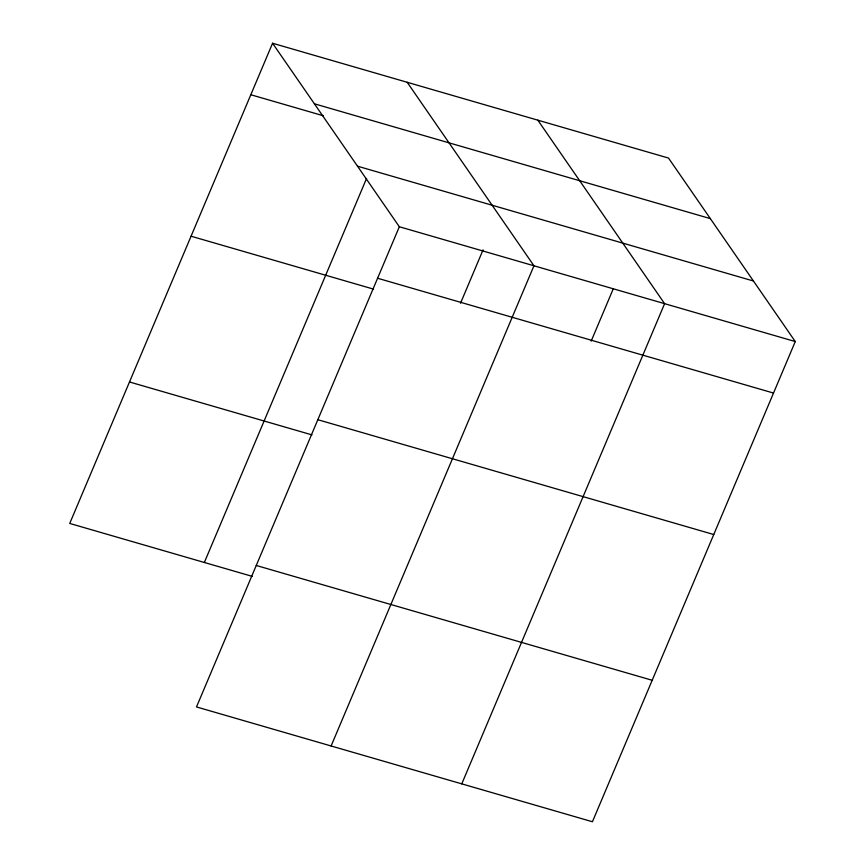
<?xml version="1.0" encoding="UTF-8"?>
<svg xmlns="http://www.w3.org/2000/svg" width="865" height="865" viewBox="0 0 865 865"><rect width="100%" height="100%" fill="white"/><g stroke="black" fill="none" stroke-linecap="round" stroke-linejoin="round"><path stroke-width="1.3" d="M272.572 43.25L399.338 226.749L196.496 706.943L592.428 821.75L795.27 341.556L668.504 158.057L272.572 43.25L69.73 523.444L252.212 576.36M204.345 562.477L366.565 178.45M460.526 303.215L483.07 249.844M331.111 745.976L533.954 265.782L407.188 82.283M591.184 341.102L613.199 288.975M461.769 783.863L664.612 303.669L537.846 120.17M314.406 103.8L710.338 218.618M250.818 94.739L323.305 115.759M357.505 166.188L753.437 281.006M399.338 226.749L795.27 341.556M377.583 278.238L773.515 393.056M191.057 236.21L373.539 289.126M317.833 419.709L713.755 534.527M129.49 381.973L311.973 434.89M256.256 565.472L652.188 680.279"/></g></svg>
